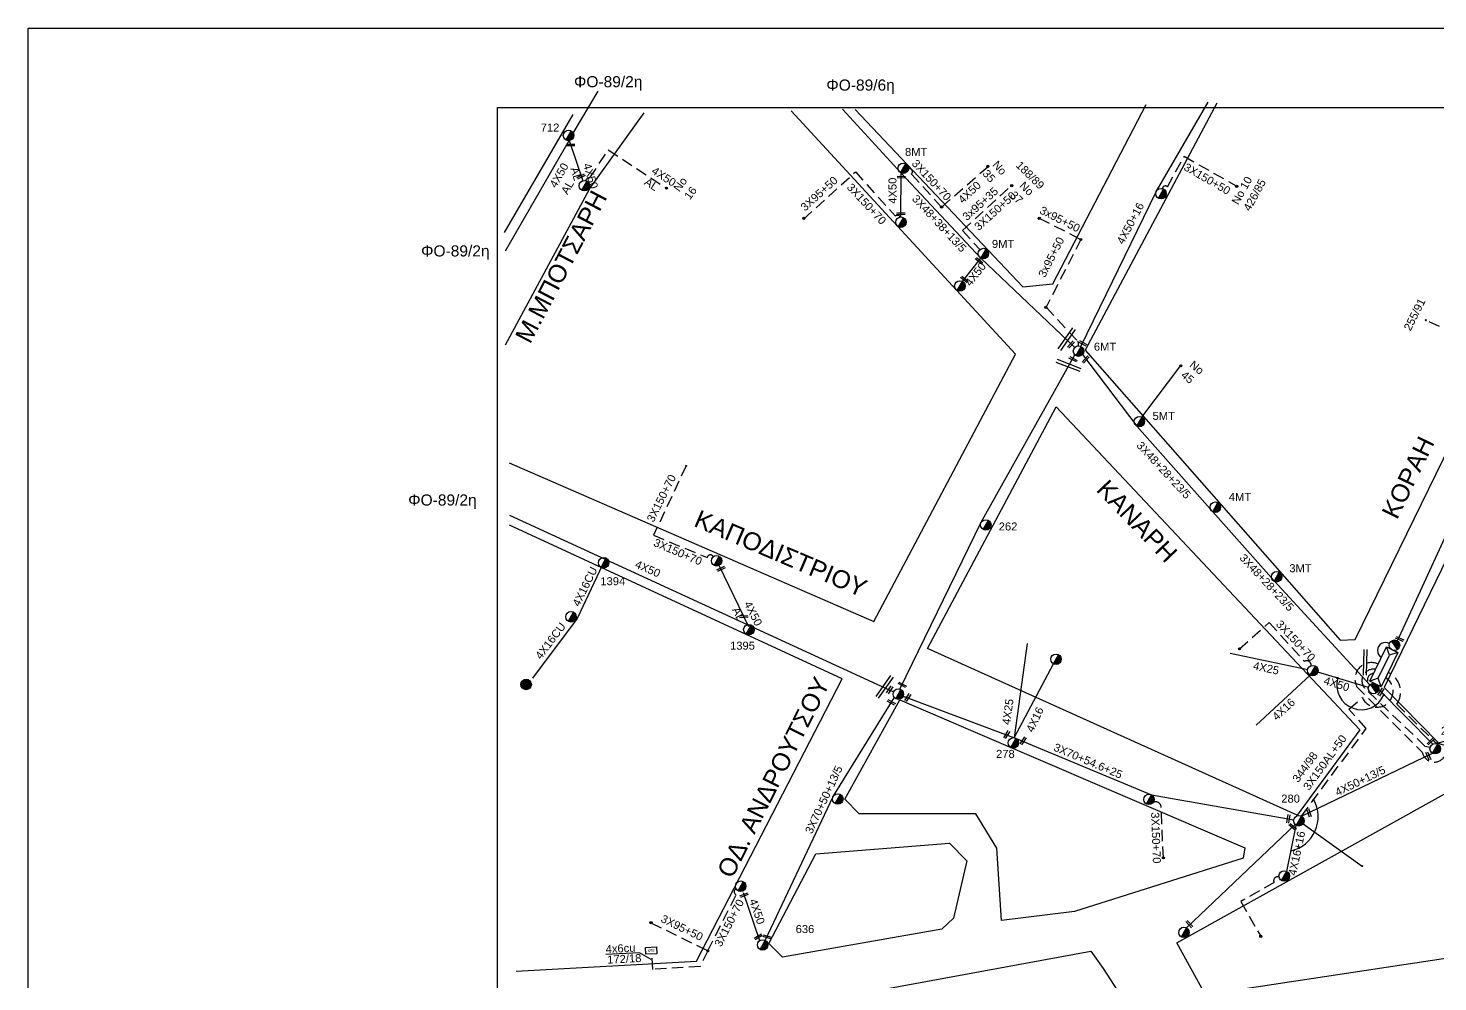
# Model space of a CAD drawing. Header units: millimetres. Extents: x 1421 to 7149, y 887 to 1917.
# Drawn here: x 4932.7 to 5249.8, y 1702.8 to 1917.4 of the extents above; entities that cross this region are included whole.
import ezdxf
from ezdxf.enums import TextEntityAlignment as Align

# ---------------------------------------------------------------- set-up
doc = ezdxf.new("R2010")
doc.units = ezdxf.units.MM
doc.linetypes.add('DASHED', pattern=[19.05, 12.7, -6.35])
for name, color, linetype in [('3x38+16_5', 7, 'Continuous'), ('3x48+28+23_5', 7, 'Continuous'), ('3x48+38+13_5', 7, 'Continuous'), ('3x70+50+13_5', 7, 'Continuous'), ('3x82+57', 7, 'DASHED'), ('4 X 50 + 13.5', 7, 'SYN_LINE'), ('4x16+16', 7, 'Continuous'), ('Pillar OTE', 7, 'Continuous'), ('Άγνωστα', 7, 'Continuous'), ('Γυμνά εναέρια ΧΤ (3Φ)   4x50CU', 7, 'Continuous'), ('Γυμνά εναέρια ΧΤ (3Φ) 4x50AL', 7, 'Continuous'), ('Γυμνά εναέρια ΧΤ και ΦΟΠ (3Φ)   4x50+16AL', 7, 'Continuous'), ('Εναέρια παροχή ΧΤ 4x16', 7, 'SYN_LINE'), ('Εναέρια παροχή ΧΤ 4x25', 7, 'SYN_LINE'), ('Επιγραφές - Σχήματα', 7, 'Continuous'), ('Καλωδια Χ.Τ 3x95+35', 7, 'DASHED'), ('Καλωδια ΧΤ  3X95+50', 7, 'Continuous'), ('Καλώδια ΧΤ   3x150+50CU', 7, 'DASHED'), ('Καλώδια ΧΤ   3x150+70AL', 7, 'DASHED'), ('Καλώδια ΧΤ   3x150AL+50CU', 7, 'DASHED'), ('Μηχανική τομή', 7, 'Continuous'), ('Στύλος Ξύλινος', 7, 'Continuous'), ('Στύλος Ξύλινος @ 1', 7, 'Continuous'), ('Στύλος ΦΜ', 7, 'Continuous'), ('Στύλος ΦΜ @ 1', 7, 'Continuous'), ('Συνδέσεις', 7, 'Continuous'), ('Συνεστραμμένα ΧΤ   3x70+54.6+25 AL', 7, 'SYN_LINE'), ('Τομή', 7, 'Continuous'), ('Υποσταθμός εναέριος 2 στύλων', 7, 'Continuous'), ('Υποσταθμός πόλεως', 7, 'Continuous'), ('Υπόβαθρο ΔΕΗ', 7, 'Continuous'), ('Υπόγεια καλώδια Παροχών ΧΤ   4x50AL', 7, 'DASHED'), ('Υπόγεια καλώδια Παροχών ΧΤ   4x6', 7, 'DASHED')]:
    doc.layers.add(name, color=color, linetype=linetype)
doc.styles.add('arial', font='arial.ttf')
doc.styles.get("Standard").update_dxf_attribs({"font": 'arial.ttf'})
doc.linetypes.add('SYN_LINE', pattern='A,0.5,-0.0001,["/\\/\\/\\/",Standard,S=0.1,R=0,X=0,Y=-0.05],-0.25', length=0.7501)
doc.dimstyles.new('ISO-25', dxfattribs={"dimtxt": 2.5, "dimasz": 2.5, "dimexe": 1.25, "dimexo": 0.625, "dimtad": 1, "dimtxsty": 'Standard', "dimcen": 2.5, "dimadec": 0, "dimazin": 0, "dimtfac": 1, "dimtmove": 0, "dimatfit": 3, "dimfxl": 1, "dimarcsym": 0})

# ---------------------------------------------------------------- blocks, each defined once
blk = doc.blocks.new('ΥΠΑΡΧΩΝ ΤΣΙΜΕΝΤΕΝΙΟΣ ΣΤΥΛΟΣ')
at = {"layer": 'Στύλος ΦΜ'}
blk.add_hatch(color=256, dxfattribs=at).paths.add_polyline_path([(-1.29, -2.28, 0.574793), (2.62, 0, 0.268822), (1.3, 2.27)])
blk.add_line((-1.29, -2.28), (1.3, 2.27), dxfattribs=at)
blk.add_circle((0, 0), 2.62, dxfattribs=at)
at = {"layer": 'Στύλος ΦΜ', "flags": 4}
for tag, p in [('ΤΥΠΟΣ', (-4.91, 3.03)), ('ΑΡΙΘΜΟΣ', (-4.68, 8.05))]:
    blk.add_attdef(tag, p, '', height=4, dxfattribs=at)
blk = doc.blocks.new('ΥΠΟΣΤΑΘΜΟΣ ΕΝΑΕΡΙΟΣ ΕΠΙ 2 ΣΤΥΛΩΝ')
at = {"layer": 'Υποσταθμός εναέριος 2 στύλων', "linetype": 'Continuous'}
for points in [[(-11.97, -2.11, 0.574793), (-8.45, -0.07, 0.268822), (-9.64, 1.98)], [(9.68, -2.15, 0.574793), (13.19, -0.1, 0.268822), (12.01, 1.95)]]:
    blk.add_hatch(color=256, dxfattribs=at).paths.add_polyline_path(points)
for p, q in [((-11.97, -2.11), (-9.64, 1.98)), ((9.68, -2.15), (12.01, 1.95))]:
    blk.add_line(p, q, dxfattribs=at)
for centre in [(-10.81, -0.07), (10.84, -0.1)]:
    blk.add_circle(centre, 2.36, dxfattribs=at)
at = {"layer": 'Υποσταθμός πόλεως', "linetype": 'Continuous', "ltscale": 40}
blk.add_lwpolyline([(-8.57, 2.82), (8.57, 2.82), (8.57, -2.82), (-8.57, -2.82)], close=True, dxfattribs=at)
for points in [[(-5.75, 0), (-8.57, 2.82)], [(-8.57, -2.82), (-5.75, 0)], [(-5.75, 0), (5.75, 0)], [(5.75, 0), (8.57, 2.82)], [(8.57, -2.82), (5.75, 0)]]:
    blk.add_lwpolyline(points, dxfattribs=at)
at = {"layer": 'Υποσταθμός εναέριος 2 στύλων', "ltscale": 40, "flags": 1}
for tag, p in [('ΜΕΤΑΣΧΗΜΑΤΙΣΜΟΣ', (14.09, 2.51)), ('ΙΣΧΥΣ', (14.07, -0.28)), ('ΑΡΙΘΜΟΣ', (14.19, -3))]:
    blk.add_attdef(tag, p, '', height=1.8, dxfattribs=at)
blk = doc.blocks.new('ΜΗΧΑΝΙΚΗ ΤΟΜΗ')
at = {"layer": 'Μηχανική τομή', "ltscale": 40}
for p, q in [((-3.7, 1.2), (3.9, 1.2)), ((3.9, -0.4), (-3.7, -0.4))]:
    blk.add_line(p, q, dxfattribs=at)
blk = doc.blocks.new('ΤΟΜΗ')
at = {"layer": 'Τομή', "ltscale": 40}
for p, q in [((10.9, 0.2), (-12.1, 0.2)), ((10.9, -2.6), (-12.1, -2.6))]:
    blk.add_line(p, q, dxfattribs=at)
blk = doc.blocks.new('ΥΠΑΡΧΩΝ ΞΥΛΙΝΟΣ ΣΤΥΛΟΣ')
at = {"layer": 'Στύλος Ξύλινος'}
h = blk.add_hatch(color=256, dxfattribs=at)
h.paths.add_polyline_path([(-2.62, 0, 0.270008), (-1.29, -2.28), (1.3, 2.27, 0.576266)])
h.paths.add_polyline_path([(-1.29, -2.28, 0.574793), (2.62, 0, 0.268822), (1.3, 2.27)])
blk.add_line((-1.29, -2.28), (1.3, 2.27), dxfattribs=at)
blk.add_circle((0, 0), 2.62, dxfattribs=at)
at = {"layer": 'Στύλος Ξύλινος', "flags": 4}
for tag, p in [('ΑΡΙΘΜΟΣ', (-4.91, 8.6)), ('ΤΥΠΟΣ', (-4.85, 3.39))]:
    blk.add_attdef(tag, p, '', height=4, dxfattribs=at)
blk = doc.blocks.new('_ΣΥΝΔΕΣΗ')
at = {"layer": 'Συνδέσεις', "linetype": 'SYN_LINE', "ltscale": 40}
blk.add_hatch(color=256, dxfattribs=at).paths.add_polyline_path([(0.5, -0.01, 1), (-0.5, -0.01, 1)])
at = {"layer": 'Συνδέσεις'}
blk.add_circle((0, -0.01), 0.5, dxfattribs=at)
blk = doc.blocks.new('PILLAR ΟΤΕ')
at = {"layer": 'Pillar OTE', "ltscale": 40}
blk.add_lwpolyline([(-3.31, 2.02), (3.39, 2.02), (3.39, -1.99), (-3.31, -1.99)], close=True, dxfattribs=at)
at = {"layer": 'Pillar OTE', "insert": (-1.81, 0.71), "char_height": 1.3575, "width": 109.961, "attachment_point": 1}
blk.add_mtext('{\\fArial|b1|i0|c161|p34;OTE}', dxfattribs=at)

msp = doc.modelspace()

# ---------------------------------------------------------------- linework, layer by layer
at = {"lineweight": -3, "ltscale": 0.1}
for points in [[(4932.72, 1917.4), (7149.36, 1917.4), (7149.36, 887.4), (4932.72, 887.4)], [(5038.25, 1899.55), (6989.1, 1899.55), (6989.1, 911.99), (5038.25, 911.99)]]:
    msp.add_lwpolyline(points, close=True, dxfattribs=at)
at = {"layer": '3x38+16_5', "color": 1, "lineweight": -3, "ltscale": 0.2}
msp.add_arc((5238.03, 1777.36), 1.81, 59.7706, 239.7879, dxfattribs=at)
at = {"layer": '3x48+28+23_5', "color": 6, "lineweight": -3, "ltscale": 0.2}
msp.add_lwpolyline([(5169.87, 1843.95), (5182.1, 1827.84), (5199.17, 1808.58), (5213, 1792.99), (5234.48, 1769.6)], dxfattribs=at)
at = {"layer": '3x48+28+23_5', "color": 6, "linetype": 'DASHED', "lineweight": -3, "ltscale": 0.2}
msp.add_arc((5235.4, 1770.71), 1.45, 91.2942, 230.6476, dxfattribs=at)
at = {"layer": '3x48+38+13_5', "color": 85, "lineweight": -3, "ltscale": 0.2}
msp.add_lwpolyline([(5115.86, 1899.17), (5129.08, 1884.8), (5147.01, 1865.66), (5168.13, 1845.54)], dxfattribs=at)
at = {"layer": '3x70+50+13_5', "color": 27, "lineweight": -3, "ltscale": 0.2}
msp.add_lwpolyline([(5098.53, 1712.12), (5113.81, 1744.51), (5127.54, 1766.71)], dxfattribs=at)
at = {"layer": '3x82+57', "color": 85, "linetype": 'Continuous', "lineweight": -3, "ltscale": 0.2}
msp.add_lwpolyline([(5236.5, 1768.56), (5248.7, 1756.29)], dxfattribs=at)
at = {"layer": '4 X 50 + 13.5', "color": 27, "lineweight": -3, "ltscale": 0.2}
msp.add_lwpolyline([(5219.13, 1740.04), (5248.64, 1754.21)], dxfattribs=at)
at = {"layer": '4x16+16', "color": 5, "linetype": 'Continuous', "lineweight": -3, "ltscale": 0.2}
msp.add_lwpolyline([(5215.84, 1727.63), (5217.97, 1737.99)], dxfattribs=at)
at = {"layer": '4x16+16', "color": 5, "linetype": 'DASHED', "lineweight": -3, "ltscale": 0.2}
msp.add_lwpolyline([(5214.11, 1726.33, 0.709786), (5212.96, 1725.16), (5205.47, 1720.85), (5209.97, 1713.03)], format="xyb", dxfattribs=at)
at = {"layer": 'Γυμνά εναέρια ΧΤ (3Φ)   4x50CU', "color": 5, "lineweight": -3, "ltscale": 0.2}
msp.add_lwpolyline([(5234.2, 1769.04), (5222.81, 1772.48)], dxfattribs=at)
at = {"layer": 'Γυμνά εναέρια ΧΤ (3Φ)   4x50CU', "color": 27, "lineweight": -3, "ltscale": 0.2}
msp.add_lwpolyline([(5093.51, 1722.9), (5097.25, 1712.05)], dxfattribs=at)
at = {"layer": 'Γυμνά εναέρια ΧΤ (3Φ) 4x50AL', "color": 1, "linetype": 'Continuous', "lineweight": -3, "ltscale": 0.2}
for points in [[(5055.34, 1893.74), (5060.9, 1903.23)], [(5040.05, 1867.33), (5054.4, 1892.15), (5057.47, 1883.07)]]:
    msp.add_lwpolyline(points, dxfattribs=at)
at = {"layer": 'Γυμνά εναέρια ΧΤ (3Φ) 4x50AL', "color": 85, "lineweight": -3, "ltscale": 0.2}
for points in [[(5129.03, 1874.92), (5129.08, 1884.8)], [(5142.87, 1860.41), (5147.01, 1865.66)]]:
    msp.add_lwpolyline(points, dxfattribs=at)
at = {"layer": 'Γυμνά εναέρια ΧΤ (3Φ) 4x50AL', "color": 1, "lineweight": -3, "ltscale": 0.2}
msp.add_lwpolyline([(5240.75, 1779.5), (5240.75, 1779.5), (5254.03, 1808.41), (5273, 1847.53), (5269.95, 1852.51)], dxfattribs=at)
at = {"layer": 'Γυμνά εναέρια ΧΤ και ΦΟΠ (3Φ)   4x50+16AL', "color": 6, "lineweight": -3, "ltscale": 0.2}
msp.add_lwpolyline([(5169.53, 1845.77), (5186.52, 1880.74), (5198.13, 1900.72)], dxfattribs=at)
at = {"layer": 'Γυμνά εναέρια ΧΤ και ΦΟΠ (3Φ)   4x50+16AL', "color": 27, "lineweight": -3, "ltscale": 0.2}
for points in [[(5128.82, 1768.65), (5147.11, 1806.2), (5168.18, 1843.86)], [(5248.64, 1754.21), (5248.21, 1754.62)]]:
    msp.add_lwpolyline(points, dxfattribs=at)
at = {"layer": 'Γυμνά εναέρια ΧΤ και ΦΟΠ (3Φ)   4x50+16AL', "color": 151, "linetype": 'DASHED', "lineweight": -3, "ltscale": 0.2}
msp.add_lwpolyline([(5236.39, 1774.29, 0.705662), (5231.54, 1769.27), (5246.3, 1754.47, 0.70496), (5251.41, 1753.68), (5344.09, 1779.23, 0.485313), (5344.46, 1779.89)], format="xyb", dxfattribs=at)
at = {"layer": 'Εναέρια παροχή ΧΤ 4x16', "color": 27, "lineweight": -3, "ltscale": 20}
msp.add_lwpolyline([(5154.5, 1757.74), (5154.5, 1757.73), (5163.36, 1774.34)], dxfattribs=at)
at = {"layer": 'Εναέρια παροχή ΧΤ 4x16', "color": 5, "lineweight": -3, "ltscale": 20}
msp.add_lwpolyline([(5208.94, 1760.58), (5221.1, 1771.79)], dxfattribs=at)
at = {"layer": 'Εναέρια παροχή ΧΤ 4x25', "color": 27, "lineweight": -3, "ltscale": 20}
msp.add_lwpolyline([(5157.46, 1778.92), (5154.5, 1757.74)], dxfattribs=at)
at = {"layer": 'Εναέρια παροχή ΧΤ 4x25', "color": 5, "lineweight": -3, "ltscale": 20}
msp.add_lwpolyline([(5203.09, 1776.77), (5220.53, 1773.06)], dxfattribs=at)
at = {"layer": 'Καλωδια Χ.Τ 3x95+35', "color": 85, "lineweight": -3, "ltscale": 0.2}
for points in [[(5142.9, 1871.87), (5153.79, 1881.94)], [(5142.9, 1871.87), (5146.8, 1867.56)]]:
    msp.add_lwpolyline(points, dxfattribs=at)
at = {"layer": 'Καλωδια Χ.Τ 3x95+35', "color": 1, "lineweight": -3, "ltscale": 0.2}
msp.add_lwpolyline([(5268.35, 1852.86, 0.685271), (5267.44, 1851.7), (5264.09, 1844.1), (5247.09, 1851.67)], format="xyb", dxfattribs=at)
at = {"layer": 'Καλωδια ΧΤ  3X95+50', "color": 27, "linetype": 'DASHED', "lineweight": -3, "ltscale": 0.2}
msp.add_line((5072.81, 1716.08), (5085.59, 1709.77), dxfattribs=at)
at = {"layer": 'Καλωδια ΧΤ  3X95+50', "color": 85, "linetype": 'DASHED', "lineweight": -3, "ltscale": 0.2}
msp.add_lwpolyline([(5107.13, 1874.4), (5118.79, 1885.06)], dxfattribs=at)
msp.add_lwpolyline([(5160.15, 1874.66), (5169.52, 1869.85), (5161.69, 1854.61), (5168.78, 1846.95, -0.340341), (5168.88, 1845.9, 1.818385)], format="xyb", dxfattribs=at)
at = {"layer": 'Καλωδια ΧΤ  3X95+50', "color": 1, "lineweight": -3, "ltscale": 0.2}
msp.add_lwpolyline([(5062.54, 1797.87), (5056.17, 1784.52), (5046.13, 1771.1)], dxfattribs=at)
at = {"layer": 'Καλώδια ΧΤ   3x150+50CU', "color": 6, "lineweight": -3, "ltscale": 0.2}
msp.add_lwpolyline([(5187.81, 1881.31, -0.570792), (5188.98, 1881.72), (5192.74, 1888.56), (5204.44, 1881.93)], format="xyb", dxfattribs=at)
at = {"layer": 'Καλώδια ΧΤ   3x150+50CU', "color": 30, "lineweight": -3, "ltscale": 0.2}
msp.add_lwpolyline([(5238.6, 1772.38, -0.470172), (5240.58, 1765.29), (5249.15, 1756.73), (5250.99, 1756.1), (5253.93, 1756.67), (5254.67, 1753.85), (5345.08, 1778.68), (5369.27, 1827.63, 0.365617), (5369.35, 1829.87)], format="xyb", dxfattribs=at)
at = {"layer": 'Καλώδια ΧΤ   3x150+50CU', "color": 27, "lineweight": -3, "ltscale": 0.2}
msp.add_lwpolyline([(5248.07, 1755.51), (5246.97, 1755.78), (5233.51, 1768.69, -0.741521), (5235.82, 1773.1)], format="xyb", dxfattribs=at)
at = {"layer": 'Καλώδια ΧΤ   3x150+70AL', "color": 85, "lineweight": -3, "ltscale": 0.2}
for points in [[(5118.79, 1885.06), (5127.78, 1875.11, -0.502038), (5128.85, 1874.9)], [(5130.71, 1885.71, -0.823599), (5131.4, 1884.58), (5138.19, 1877.14)]]:
    msp.add_lwpolyline(points, format="xyb", dxfattribs=at)
at = {"layer": 'Καλώδια ΧΤ   3x150+70AL', "color": 1, "lineweight": -3, "ltscale": 0.2}
msp.add_lwpolyline([(5080.71, 1818.89), (5073.39, 1803.29), (5085.46, 1798.28, -0.745339), (5086.82, 1798.44)], format="xyb", dxfattribs=at)
at = {"layer": 'Καλώδια ΧΤ   3x150+70AL', "color": 206, "lineweight": -3, "ltscale": 0.2}
msp.add_lwpolyline([(5205.2, 1777.71), (5211.86, 1783.66), (5219.8, 1774.89, -0.63852), (5221.3, 1773.93)], format="xyb", dxfattribs=at)
at = {"layer": 'Καλώδια ΧΤ   3x150+70AL', "color": 27, "lineweight": -3, "ltscale": 0.2}
for points in [[(5188.06, 1730.67), (5187.6, 1742.04, 0.517925), (5185.81, 1743.2, 1.098806)], [(5085.59, 1709.77), (5091.95, 1722.35, -0.582081), (5091.94, 1723.77)]]:
    msp.add_lwpolyline(points, format="xyb", dxfattribs=at)
at = {"layer": 'Καλώδια ΧΤ   3x150AL+50CU', "color": 5, "lineweight": -3, "ltscale": 0.2}
msp.add_lwpolyline([(5219.13, 1740.04), (5233.69, 1759.79), (5229.8, 1764.17), (5232.81, 1766.77, 1.354859), (5238.06, 1771.26)], format="xyb", dxfattribs=at)
at = {"layer": 'Συνεστραμμένα ΧΤ   3x70+54.6+25 AL', "color": 6, "lineweight": -3, "ltscale": 15}
msp.add_lwpolyline([(5183.26, 1829.88), (5191.99, 1841.45)], dxfattribs=at)
at = {"layer": 'Συνεστραμμένα ΧΤ   3x70+54.6+25 AL', "color": 27, "lineweight": -3, "ltscale": 20}
for points in [[(5129.54, 1767.08), (5154.92, 1757.58)], [(5154.92, 1757.58), (5185.4, 1744.87), (5217.39, 1739.22)]]:
    msp.add_lwpolyline(points, dxfattribs=at)
at = {"layer": 'Συνεστραμμένα ΧΤ   3x70+54.6+25 AL', "color": 5, "lineweight": -3, "ltscale": 20}
for points in [[(5193.28, 1714.93), (5217.7, 1738.2)], [(5219.51, 1738.33), (5232.8, 1728.83)]]:
    msp.add_lwpolyline(points, dxfattribs=at)
at = {"layer": 'Συνεστραμμένα ΧΤ   3x70+54.6+25 AL', "color": 206, "lineweight": -3, "ltscale": 20}
msp.add_lwpolyline([(5218.55, 1739.02), (5218.55, 1739.01)], dxfattribs=at)
at = {"layer": 'Υπόβαθρο ΔΕΗ', "lineweight": -3, "ltscale": 0.2}
for points in [[(5118.76, 1899.1), (5156.43, 1859.17), (5163.2, 1859.85), (5184.23, 1900.19)], [(5200.11, 1900.56), (5170.51, 1844.94), (5227.82, 1779.7), (5231.19, 1779.85), (5290.84, 1901.77)], [(5302.19, 1901.8), (5237.73, 1769.04), (5249.92, 1756.56), (5343.69, 1782.52), (5384.12, 1868.19), (5314.84, 1901.74)], [(5039.86, 1871.4), (5055.31, 1897.95)], [(5040.08, 1846.15), (5059.09, 1881.33), (5071.29, 1898.38)], [(5040.89, 1819.55), (5122.92, 1783.89), (5154.81, 1844.05), (5104.34, 1898.82)], [(5232.29, 1759.5), (5218.18, 1740.31), (5134.99, 1777.83), (5163.98, 1832.15), (5232.29, 1759.5)], [(5042.47, 1705.19), (5083.08, 1707.4), (5115.82, 1770.97), (5041.02, 1805.55)], [(5206.02, 1730.63), (5168.09, 1718.6), (5151.65, 1716.56), (5150.63, 1732.83), (5145.91, 1740.61), (5119.63, 1740.61), (5116.4, 1743.92), (5128.76, 1766.24), (5206.41, 1732.91), (5206.02, 1730.63)], [(5197.52, 1699.89), (5191.09, 1711.53), (5251.21, 1745), (5331.96, 1768.17), (5338.52, 1762.37), (5336.34, 1720.88), (5197.52, 1699.89)], [(5102.37, 1708.34), (5099.34, 1711.42), (5109.91, 1731.59), (5139.93, 1733.97), (5143.83, 1730.03), (5140.84, 1717.13), (5138.2, 1714.62), (5102.37, 1708.34)], [(5073.42, 1653.52), (5071.8, 1654.95), (5088.88, 1694.42), (5171.76, 1709.66), (5174.52, 1705.75), (5180.16, 1697.11), (5073.42, 1653.52)]]:
    msp.add_lwpolyline(points, dxfattribs=at)
at = {"layer": 'Υπόβαθρο ΔΕΗ', "lineweight": -3}
for centre, radius, start, end in [((5232.6, 1769.54), 5.52, 163.3893, 336.9758), ((5215.07, 1739.91), 7.82, 282.7536, 29.4571)]:
    msp.add_arc(centre, radius, start, end, dxfattribs=at)
at = {"layer": 'Υπόγεια καλώδια Παροχών ΧΤ   4x50AL', "color": 1, "linetype": 'Continuous', "lineweight": -3, "ltscale": 0.2}
msp.add_line((5094.85, 1782.66), (5088.16, 1796.47), dxfattribs=at)
at = {"layer": 'Υπόγεια καλώδια Παροχών ΧΤ   4x50AL', "color": 1, "linetype": 'DASHED', "lineweight": -3, "ltscale": 0.2}
msp.add_lwpolyline([(5058.1, 1883.1, -0.332773), (5059.04, 1883.74), (5059.04, 1883.74), (5063.21, 1890), (5076.07, 1881.55)], format="xyb", dxfattribs=at)
at = {"layer": 'Υπόγεια καλώδια Παροχών ΧΤ   4x50AL', "color": 85, "lineweight": -3, "ltscale": 0.2}
msp.add_lwpolyline([(5138.19, 1877.14), (5148.58, 1886.23)], dxfattribs=at)
at = {"layer": 'Υπόγεια καλώδια Παροχών ΧΤ   4x50AL', "color": 1, "linetype": 'Continuous', "lineweight": -3, "ltscale": 0.2}
msp.add_lwpolyline([(5040.95, 1807.81), (5127.38, 1768.03)], dxfattribs=at)
at = {"layer": 'Υπόγεια καλώδια Παροχών ΧΤ   4x6', "color": 27, "linetype": 'DASHED', "ltscale": 0.2}
msp.add_lwpolyline([(5085.59, 1709.77), (5083.87, 1706.23), (5073.22, 1705.57), (5073.01, 1709.03)], dxfattribs=at)

# ---------------------------------------------------------------- block references
at = {"layer": 'Pillar OTE', "xscale": 0.375, "yscale": 0.375, "zscale": 0.375, "rotation": 3}
msp.add_blockref('PILLAR ΟΤΕ', (5072.82, 1709.8), dxfattribs=at)
at = {"layer": 'Μηχανική τομή', "lineweight": -3, "xscale": 0.25, "yscale": 0.25, "zscale": 0.25}
msp.add_blockref('ΜΗΧΑΝΙΚΗ ΤΟΜΗ', (5054.74, 1891.02), dxfattribs=at)
at = {"layer": 'Μηχανική τομή', "lineweight": -3}
for p, xscale, yscale, zscale, rotation in [((5057.1, 1883.91), 0.2499999999999322, 0.2499999999999322, 0.2499999999999322, 24.75841792782587), ((5129.09, 1883.79), 0.2500000000001928, 0.2500000000001928, 0.2500000000001928, 357.7810553407811), ((5128.99, 1875.57), 0.2500000000001928, 0.2500000000001928, 0.2500000000001928, 357.7810553407811), ((5146.54, 1864.98), 0.2500000000001928, 0.2500000000001928, 0.2500000000001928, 320.6812282009276), ((5143.24, 1860.77), 0.2500000000001928, 0.2500000000001928, 0.2500000000001928, 320.6812282009276), ((5167.25, 1846.29), 0.2500000000001927, 0.2500000000001927, 0.2500000000001927, 227.8808818740054), ((5169.86, 1846.39), 0.2500000000001927, 0.2500000000001927, 0.2500000000001927, 332.1538936665211), ((5167.68, 1842.82), 0.2500000000001927, 0.2500000000001927, 0.2500000000001927, 332.1538936665211), ((5170.52, 1842.93), 0.2500000000001927, 0.2500000000001927, 0.2500000000001927, 227.8808818740054), ((5088.57, 1795.62), 0.2500000000001928, 0.2500000000001928, 0.2500000000001928, 25.76881608904262), ((5093.66, 1784.88), 0.2500000000001928, 0.2500000000001928, 0.2500000000001928, 3.877164991477434), ((5241.28, 1780.04), 0.2499999999999479, 0.2499999999999479, 0.2499999999999479, 157.118770279885), ((5126.57, 1768.4), 0.2500000000001928, 0.2500000000001928, 0.2500000000001928, 56.80598929038925), ((5129.25, 1769.54), 0.2500000000001928, 0.2500000000001928, 0.2500000000001928, 331.9880484889966), ((5126.79, 1765.6), 0.2500000000001928, 0.2500000000001928, 0.2500000000001928, 331.9880484889966), ((5130.64, 1766.69), 0.2500000000001928, 0.2500000000001928, 0.2500000000001928, 56.80598929038925), ((5236.93, 1768.08), 0.2499999999998044, 0.2499999999998044, 0.2499999999998044, 237.321636651987), ((5152.91, 1758.34), 0.2500000000001928, 0.2500000000001928, 0.2500000000001928, 56.80598929038925), ((5156.61, 1756.94), 0.2500000000001928, 0.2500000000001928, 0.2500000000001928, 56.80598929038925), ((5248.25, 1756.81), 0.2500000000001928, 0.2500000000001928, 0.2500000000001928, 45.07205512554336), ((5247.76, 1753.63), 0.2500000000001928, 0.2500000000001928, 0.2500000000001928, 113.6119785808472), ((5220.92, 1740.8), 0.2500000000001928, 0.2500000000001928, 0.2500000000001928, 108.782098182157), ((5216.08, 1739.5), 0.2500000000001928, 0.2500000000001928, 0.2500000000001928, 259.8583435552086), ((5217.07, 1737.61), 0.2500000000001927, 0.2500000000001927, 0.2500000000001927, 318.1172332516707), ((5093.76, 1722.16), 0.2500000000000087, 0.2500000000000087, 0.2500000000000087, 20.54175070437817), ((5193.82, 1715.73), 0.2500000000010233, 0.2500000000010233, 0.2500000000010233, 312.9732981242615), ((5096.96, 1712.82), 0.2500000000001175, 0.2500000000001175, 0.2500000000001175, 31.41013239632445), ((5098.88, 1712.84), 0.2499999999999951, 0.2499999999999951, 0.2499999999999951, 343.7746482776496)]:
    msp.add_blockref('ΜΗΧΑΝΙΚΗ ΤΟΜΗ', p, dxfattribs=dict(at, xscale=xscale, yscale=yscale, zscale=zscale, rotation=rotation))
at = {"layer": 'Στύλος Ξύλινος @ 1', "lineweight": -3, "ltscale": 40, "xscale": 0.4499999999998181, "yscale": 0.4499999999998181, "zscale": 0.4499999999998181}
msp.add_blockref('ΥΠΑΡΧΩΝ ΞΥΛΙΝΟΣ ΣΤΥΛΟΣ', (5044.72, 1769.7), dxfattribs=at)
at = {"layer": 'Στύλος ΦΜ @ 1', "lineweight": -3, "ltscale": 40}
ref = msp.add_blockref('ΥΠΑΡΧΩΝ ΤΣΙΜΕΝΤΕΝΙΟΣ ΣΤΥΛΟΣ', (5054.26, 1893.26), dxfattribs=dict(at, xscale=0.4499999999998181, yscale=0.4499999999998181, zscale=0.4499999999998181))
ref.add_attrib('ΤΥΠΟΣ', '712', (5048, 1894.13), dxfattribs={"layer": 'Στύλος ΦΜ', "height": 1.8, "flags": 4})
ref = msp.add_blockref('ΥΠΑΡΧΩΝ ΤΣΙΜΕΝΤΕΝΙΟΣ ΣΤΥΛΟΣ', (5129.54, 1885.88), dxfattribs=dict(at, xscale=0.4499999999998181, yscale=0.4499999999998181, zscale=0.4499999999998181))
ref.add_attrib('ΤΥΠΟΣ', '8MT', (5129.95, 1888.65), dxfattribs={"layer": 'Στύλος ΦΜ', "height": 1.8, "flags": 4})
at = {"layer": 'Στύλος ΦΜ @ 1', "lineweight": -3, "ltscale": 40, "xscale": 0.4499999999998181, "yscale": 0.4499999999998181, "zscale": 0.4499999999998181}
for p in [(5057.85, 1881.95), (5187.54, 1880.16), (5129.03, 1873.74), (5142.29, 1859.38), (5087.57, 1797.53), (5054.82, 1784.94), (5163.92, 1775.38), (5221.68, 1772.82), (5128.45, 1767.53), (5114.83, 1743.93), (5184.82, 1743.84), (5092.99, 1724.3), (5215.25, 1726.6), (5192.69, 1713.91)]:
    msp.add_blockref('ΥΠΑΡΧΩΝ ΤΣΙΜΕΝΤΕΝΙΟΣ ΣΤΥΛΟΣ', p, dxfattribs=at)
at = {"layer": 'Στύλος ΦΜ @ 1', "lineweight": -3, "ltscale": 40}
ref = msp.add_blockref('ΥΠΑΡΧΩΝ ΤΣΙΜΕΝΤΕΝΙΟΣ ΣΤΥΛΟΣ', (5147.59, 1866.69), dxfattribs=dict(at, xscale=0.4499999999998181, yscale=0.4499999999998181, zscale=0.4499999999998181))
ref.add_attrib('ΤΥΠΟΣ', '9MT', (5149.5, 1867.95), dxfattribs={"layer": 'Στύλος ΦΜ', "height": 1.8, "flags": 4})
ref = msp.add_blockref('ΥΠΑΡΧΩΝ ΤΣΙΜΕΝΤΕΝΙΟΣ ΣΤΥΛΟΣ', (5168.98, 1844.72), dxfattribs=dict(at, xscale=0.4499999999998181, yscale=0.4499999999998181, zscale=0.4499999999998181))
ref.add_attrib('ΤΥΠΟΣ', '6MT', (5172.43, 1844.83), dxfattribs={"layer": 'Στύλος ΦΜ', "height": 1.8, "flags": 4})
ref = msp.add_blockref('ΥΠΑΡΧΩΝ ΤΣΙΜΕΝΤΕΝΙΟΣ ΣΤΥΛΟΣ', (5182.68, 1828.86), dxfattribs=dict(at, xscale=0.4499999999998181, yscale=0.4499999999998181, zscale=0.4499999999998181))
ref.add_attrib('ΤΥΠΟΣ', '5MT', (5185.63, 1829.25), dxfattribs={"layer": 'Στύλος ΦΜ', "height": 1.8, "flags": 4})
ref = msp.add_blockref('ΥΠΑΡΧΩΝ ΤΣΙΜΕΝΤΕΝΙΟΣ ΣΤΥΛΟΣ', (5199.76, 1809.6), dxfattribs=dict(at, xscale=0.4499999999998181, yscale=0.4499999999998181, zscale=0.4499999999998181))
ref.add_attrib('ΤΥΠΟΣ', '4MT', (5202.79, 1811.01), dxfattribs={"layer": 'Στύλος ΦΜ', "height": 1.8, "flags": 4})
ref = msp.add_blockref('ΥΠΑΡΧΩΝ ΤΣΙΜΕΝΤΕΝΙΟΣ ΣΤΥΛΟΣ', (5148.13, 1805.61), dxfattribs=dict(at, xscale=0.4499999999998181, yscale=0.4499999999998181, zscale=0.4499999999998181))
ref.add_attrib('ΑΡΙΘΜΟΣ', '262', (5151.03, 1804.36), dxfattribs={"layer": 'Στύλος ΦΜ', "height": 1.8, "flags": 4})
ref = msp.add_blockref('ΥΠΑΡΧΩΝ ΤΣΙΜΕΝΤΕΝΙΟΣ ΣΤΥΛΟΣ', (5062.17, 1797.08), dxfattribs=dict(at, xscale=0.4499999999998181, yscale=0.4499999999998181, zscale=0.4499999999998181))
ref.add_attrib('ΤΥΠΟΣ', '1394', (5061.42, 1792.04), dxfattribs={"layer": 'Στύλος ΦΜ', "height": 1.8, "flags": 4})
ref = msp.add_blockref('ΥΠΑΡΧΩΝ ΤΣΙΜΕΝΤΕΝΙΟΣ ΣΤΥΛΟΣ', (5213.54, 1793.94), dxfattribs=dict(at, xscale=0.4499999999998181, yscale=0.4499999999998181, zscale=0.4499999999998181))
ref.add_attrib('ΤΥΠΟΣ', '3MT', (5216.4, 1794.97), dxfattribs={"layer": 'Στύλος ΦΜ', "height": 1.8, "flags": 4})
ref = msp.add_blockref('ΥΠΑΡΧΩΝ ΤΣΙΜΕΝΤΕΝΙΟΣ ΣΤΥΛΟΣ', (5094.83, 1782.04), dxfattribs=dict(at, xscale=0.4499999999998181, yscale=0.4499999999998181, zscale=0.4499999999998181))
ref.add_attrib('ΑΡΙΘΜΟΣ', '1395', (5090.6, 1777.54), dxfattribs={"layer": 'Στύλος ΦΜ', "height": 1.8, "flags": 4})
ref = msp.add_blockref('ΥΠΑΡΧΩΝ ΤΣΙΜΕΝΤΕΝΙΟΣ ΣΤΥΛΟΣ', (5249.22, 1755.24), dxfattribs=dict(at, xscale=0.4499999999998181, yscale=0.4499999999998181, zscale=0.4499999999998181))
ref.add_attrib('ΑΡΙΘΜΟΣ', '225', (5250.5, 1758.38), dxfattribs={"layer": 'Στύλος ΦΜ', "height": 1.8, "flags": 4})
ref = msp.add_blockref('ΥΠΑΡΧΩΝ ΤΣΙΜΕΝΤΕΝΙΟΣ ΣΤΥΛΟΣ', (5154.33, 1756.56), dxfattribs=dict(at, xscale=0.4499999999998181, yscale=0.4499999999998181, zscale=0.4499999999998181))
ref.add_attrib('ΑΡΙΘΜΟΣ', '278', (5150.43, 1753.18), dxfattribs={"layer": 'Στύλος ΦΜ', "height": 1.8, "flags": 4})
ref = msp.add_blockref('ΥΠΑΡΧΩΝ ΤΣΙΜΕΝΤΕΝΙΟΣ ΣΤΥΛΟΣ', (5218.55, 1739.02), dxfattribs=dict(at, xscale=0.4499999999998181, yscale=0.4499999999998181, zscale=0.4499999999998181))
ref.add_attrib('ΑΡΙΘΜΟΣ', '280', (5214.59, 1743.12), dxfattribs={"layer": 'Στύλος ΦΜ', "height": 1.8, "flags": 4})
ref = msp.add_blockref('ΥΠΑΡΧΩΝ ΤΣΙΜΕΝΤΕΝΙΟΣ ΣΤΥΛΟΣ', (5097.94, 1711.09), dxfattribs=dict(at, xscale=0.4499999999998181, yscale=0.4499999999998181, zscale=0.4499999999998181))
ref.add_attrib('ΑΡΙΘΜΟΣ', '636', (5105.35, 1713.76), dxfattribs={"layer": 'Στύλος ΦΜ', "height": 1.8, "flags": 4})
at = {"layer": 'Συνδέσεις', "lineweight": -3}
for p, xscale, yscale, zscale in [((5148.59, 1886.3), 0.4777242751392805, 0.4777242751392805, 0.4777242751392805), ((5076.3, 1881.4), 0.4777242751392805, 0.4777242751392805, 0.4777242751392805), ((5153.96, 1881.97), 0.4777242751392805, 0.4777242751392805, 0.4777242751392805), ((5204.55, 1881.8), 0.4777242751392805, 0.4777242751392805, 0.4777242751392805), ((5138.19, 1877.15), 0.4777242751392805, 0.4777242751392805, 0.4777242751392805), ((5107.19, 1874.61), 0.4777242751392805, 0.4777242751392805, 0.4777242751392805), ((5160.15, 1874.62), 0.4777242751392805, 0.4777242751392805, 0.4777242751392805), ((5169.5, 1869.83), 0.4777242751392805, 0.4777242751392805, 0.4777242751392805), ((5161.62, 1854.58), 0.4777242751392805, 0.4777242751392805, 0.4777242751392805), ((5247.1, 1851.7), 0.25, 0.25, 0.25), ((5192.01, 1841.41), 0.4777242751392805, 0.4777242751392805, 0.4777242751392805), ((5080.71, 1818.89), 0.25, 0.25, 0.25), ((5205.2, 1777.72), 0.4777242751392805, 0.4777242751392805, 0.4777242751392805), ((5227.19, 1771.16), 0.25, 0.25, 0.25), ((5237.67, 1767.38), 0.25, 0.25, 0.25), ((5188.06, 1730.68), 0.4777242751392805, 0.4777242751392805, 0.4777242751392805), ((5232.8, 1728.83), 0.25, 0.25, 0.25), ((5072.82, 1716.09), 0.4777242751392805, 0.4777242751392805, 0.4777242751392805), ((5209.97, 1713.03), 0.4777242751392805, 0.4777242751392805, 0.4777242751392805), ((5085.59, 1709.78), 0.4777242751392805, 0.4777242751392805, 0.4777242751392805)]:
    msp.add_blockref('_ΣΥΝΔΕΣΗ', p, dxfattribs=dict(at, xscale=xscale, yscale=yscale, zscale=zscale))
at = {"layer": 'Συνδέσεις', "lineweight": -3, "xscale": 0.2500000000000496, "yscale": 0.2500000000000496, "zscale": 0.2500000000000496, "rotation": 26.54770078367983}
for p in [(5221.8, 1743.66), (5216.79, 1732.29)]:
    msp.add_blockref('_ΣΥΝΔΕΣΗ', p, dxfattribs=at)
at = {"layer": 'Τομή', "lineweight": -3}
for p, xscale, yscale, zscale, rotation in [((5166.52, 1847.11), 0.2500000000000557, 0.2500000000000557, 0.2500000000000557, 234.7941212693303), ((5167.02, 1841.71), 0.2500000000000557, 0.2500000000000557, 0.2500000000000557, 338.838580733571), ((5233.8, 1774.53), 0.2499999999999679, 0.2499999999999679, 0.2499999999999679, 268.4639206087762), ((5125.55, 1768.87), 0.2500000000000557, 0.2500000000000557, 0.2500000000000557, 234.7941212693303)]:
    msp.add_blockref('ΤΟΜΗ', p, dxfattribs=dict(at, xscale=xscale, yscale=yscale, zscale=zscale, rotation=rotation))
at = {"layer": 'Υποσταθμός εναέριος 2 στύλων', "lineweight": -3, "xscale": 0.5, "yscale": 0.5, "zscale": 0.5, "rotation": 64.3354028717684}
msp.add_blockref('ΥΠΟΣΤΑΘΜΟΣ ΕΝΑΕΡΙΟΣ ΕΠΙ 2 ΣΤΥΛΩΝ', (5237.66, 1773.68), dxfattribs=at)

# ---------------------------------------------------------------- texts
at = {"lineweight": -3, "ltscale": 40, "char_height": 4, "width": 64.8866, "attachment_point": 1, "style": 'arial'}
for s, insert, rotation in [('M.MΠΟΤΣΑΡΗ', (5042.08, 1848.01), 62.3199), ('ΚΟΡΑΗ', (5237.03, 1808.38), 64.0847), ('ΚΑΝΑΡΗ', (5175.66, 1816.15), 313.7511), ('ΚΑΠΟΔΙΣΤΡΙΟΥ', (5083.78, 1809.12), 336.937), ('ΟΔ. ΑΝΔΡΟΥΤΣΟΥ', (5087.51, 1727.62), 63.4134)]:
    msp.add_mtext(s, dxfattribs=dict(at, insert=insert, rotation=rotation))
at = {"layer": 'Άγνωστα', "lineweight": -3, "ltscale": 0.1}
for s, p in [('ΦO-89/2η', (5063.19, 1905.36)), ('ΦO-89/6η', (5119.96, 1904.6)), ('ΦO-89/2η', (5028.8, 1867.27)), ('ΦO-89/2η', (5025.9, 1811.22))]:
    msp.add_text(s, height=2.5, dxfattribs=at).set_placement(p, align=Align.MIDDLE_CENTER)
at = {"layer": 'Άγνωστα', "color": 7, "lineweight": -3}
note = msp.add_mtext_dynamic_manual_height_columns('4X50  ', width=1.8, gutter_width=5, heights=[0.0453, 0], dxfattribs=dict(at, insert=(5046.47, 1876.33), char_height=1.8, attachment_point=1, rotation=60))
for column, words in zip(note.columns.linked_columns, ['AL']):
    column.text = words
note = msp.add_mtext_dynamic_manual_height_columns('4X50  ', width=1.8, gutter_width=5, heights=[0.0453, 0], dxfattribs=dict(at, insert=(5057.23, 1893.73), char_height=1.8, attachment_point=1, rotation=287.2329))
for column, words in zip(note.columns.linked_columns, ['AL']):
    column.text = words
at = {"layer": 'Άγνωστα', "color": 7, "lineweight": -3, "char_height": 1.8, "attachment_point": 1}
for s, insert, width, rotation in [('3X150+70  ', (5132.64, 1888.05), 11.0807, 312.9737), ('3X150+50  ', (5193.38, 1887.16), 11.0807, 330), ('3X95+50  ', (5106.26, 1877.44), 11.0807, 42.0416), ('4X50', (5126.25, 1877.89), 1.8, 90.2435), ('No 10\\P426/85', (5203.32, 1878.38), 6.8308, 61.1234), ('3X150+70  ', (5118.04, 1882.69), 11.0807, 312.9737), ('4X50', (5141.7, 1879.11), 1.8, 43.1951), ('3x95+35  ', (5142.67, 1875.3), 11.0807, 42.0416), ('3X150+50  ', (5145.33, 1873.07), 11.0807, 42.0416), ('3X48+38+13/5 ', (5132.7, 1880.11), 11.0807, 312.9737), ('3x95+50  ', (5160.89, 1877.42), 11.0807, 333), ('4X50+16 ', (5177.47, 1869.43), 11.0807, 62), ('3x95+50  ', (5159.83, 1861.96), 11.0807, 63), ('4X50', (5143.28, 1860.26), 1.8, 52), ('255/91', (5242.04, 1849.93), 6.8308, 63.3707), ('3X48+28+23/5 ', (5183.2, 1824.6), 11.0807, 312.9737), ('3X48+28+23/5 ', (5206.38, 1799.3), 11.0807, 312.9737), ('4X16CU', (5055.05, 1787.87), 1.8, 64), ('4X50  ', (5069.77, 1797.76), 1.8, 336.1521), ('4X16CU', (5046.62, 1776.27), 1.8, 53), ('3X150+70', (5214.57, 1784.39), 11.0807, 312.9737), ('4X25', (5208.5, 1774.88), 11.0807, 348), ('4X50', (5224.51, 1771.54), 11.0807, 343), ('4X25', (5151.78, 1760.78), 1.8, 82), ('4X16', (5212.35, 1762.78), 11.0807, 43), ('4X16', (5157.11, 1759.53), 1.8, 65), ('344/98\\P3X150AL+50', (5216.94, 1748.54), 11.0807, 54), ('3X70+54.6+25', (5163.89, 1756.56), 1.8, 337), ('3X70+50+13/5', (5107.38, 1736.69), 1.8, 65), ('4X50+13/5', (5226.45, 1746.13), 11.0807, 26), ('3X150+70', (5187.11, 1740.99), 11.0807, 272), ('4X16+16', (5216.13, 1726.94), 11.0807, 78), ('3X150+70', (5086.98, 1711.3), 1.8, 63), ('4X50', (5096.59, 1721.68), 1.8, 289), ('3X95+50', (5075.63, 1718), 1.8, 334)]:
    msp.add_mtext(s, dxfattribs=dict(at, insert=insert, width=width, rotation=rotation))
at = {"layer": 'Άγνωστα', "color": 7, "lineweight": -3}
note = msp.add_mtext_dynamic_manual_height_columns('No ', width=1.8, gutter_width=1.88, heights=[0.0453, 0], dxfattribs=dict(at, insert=(5148.41, 1890.52), char_height=1.8, attachment_point=1, rotation=311.556))
for column, words in zip(note.columns.linked_columns, ['35']):
    column.text = words
at = {"layer": 'Άγνωστα', "color": 7, "lineweight": -3, "insert": (5156.01, 1887.66), "char_height": 1.8, "attachment_point": 1, "rotation": 315.3597}
msp.add_mtext_dynamic_manual_height_columns('188/89', width=1.8, gutter_width=1.88, heights=[0.0453], dxfattribs=at)
at = {"layer": 'Άγνωστα', "color": 7, "lineweight": -3}
note = msp.add_mtext_dynamic_manual_height_columns('4X50  ', width=1.8, gutter_width=5, heights=[0.0453, 0], dxfattribs=dict(at, insert=(5068.04, 1890.07), char_height=1.8, attachment_point=1, rotation=327))
for column, words in zip(note.columns.linked_columns, ['AL']):
    column.text = words
note = msp.add_mtext_dynamic_manual_height_columns('No ', width=1.8, gutter_width=1.88, heights=[0.0453, 0], dxfattribs=dict(at, insert=(5075.53, 1878.54), char_height=1.8, attachment_point=1, rotation=53.504))
for column, words in zip(note.columns.linked_columns, ['16']):
    column.text = words
note = msp.add_mtext_dynamic_manual_height_columns('No ', width=1.8, gutter_width=1.88, heights=[0.0453, 0], dxfattribs=dict(at, insert=(5154.19, 1885.65), char_height=1.8, attachment_point=1, rotation=315.3597))
for column, words in zip(note.columns.linked_columns, ['37']):
    column.text = words
note = msp.add_mtext_dynamic_manual_height_columns('No ', width=1.8, gutter_width=1.88, heights=[0.0453, 0], dxfattribs=dict(at, insert=(5192.08, 1845.08), char_height=1.8, attachment_point=1, rotation=320.5908))
for column, words in zip(note.columns.linked_columns, ['45']):
    column.text = words
note = msp.add_mtext_dynamic_manual_height_columns('4X50  ', width=1.8, gutter_width=5, heights=[0.0453, 0], dxfattribs=dict(at, insert=(5092.21, 1794.77), char_height=1.8, attachment_point=1, rotation=296.8928))
for column, words in zip(note.columns.linked_columns, ['AL']):
    column.text = words
at = {"layer": 'Καλώδια ΧΤ   3x150+70AL', "lineweight": -3, "ltscale": 0.2, "char_height": 1.8, "width": 1.8, "attachment_point": 1}
for insert, rotation in [((5071.76, 1806.87), 63.4707), ((5073.9, 1802.62), 337)]:
    msp.add_mtext('3X150+70', dxfattribs=dict(at, insert=insert, rotation=rotation))
at = {"layer": 'Υπόγεια καλώδια Παροχών ΧΤ   4x50AL', "color": 7, "ltscale": 0.2, "char_height": 1.8, "attachment_point": 1, "rotation": 3}
for s, insert in [('4x6cu', (5062.56, 1711.04)), ('172/18', (5062.92, 1708.66))]:
    msp.add_mtext_dynamic_manual_height_columns(s, width=1.8, gutter_width=12.5, heights=[0.118], dxfattribs=dict(at, insert=insert))

# ---------------------------------------------------------------- leaders
at = {"layer": 'Επιγραφές - Σχήματα'}
msp.add_leader([(5072.85, 1707.81), (5070.26, 1709.29), (5062.64, 1708.93)], dimstyle='ISO-25', override={"dimasz": 0.5, "dimgap": 0.625, "dimtad": 0}, dxfattribs=at)

doc.saveas('drawing.dxf')
